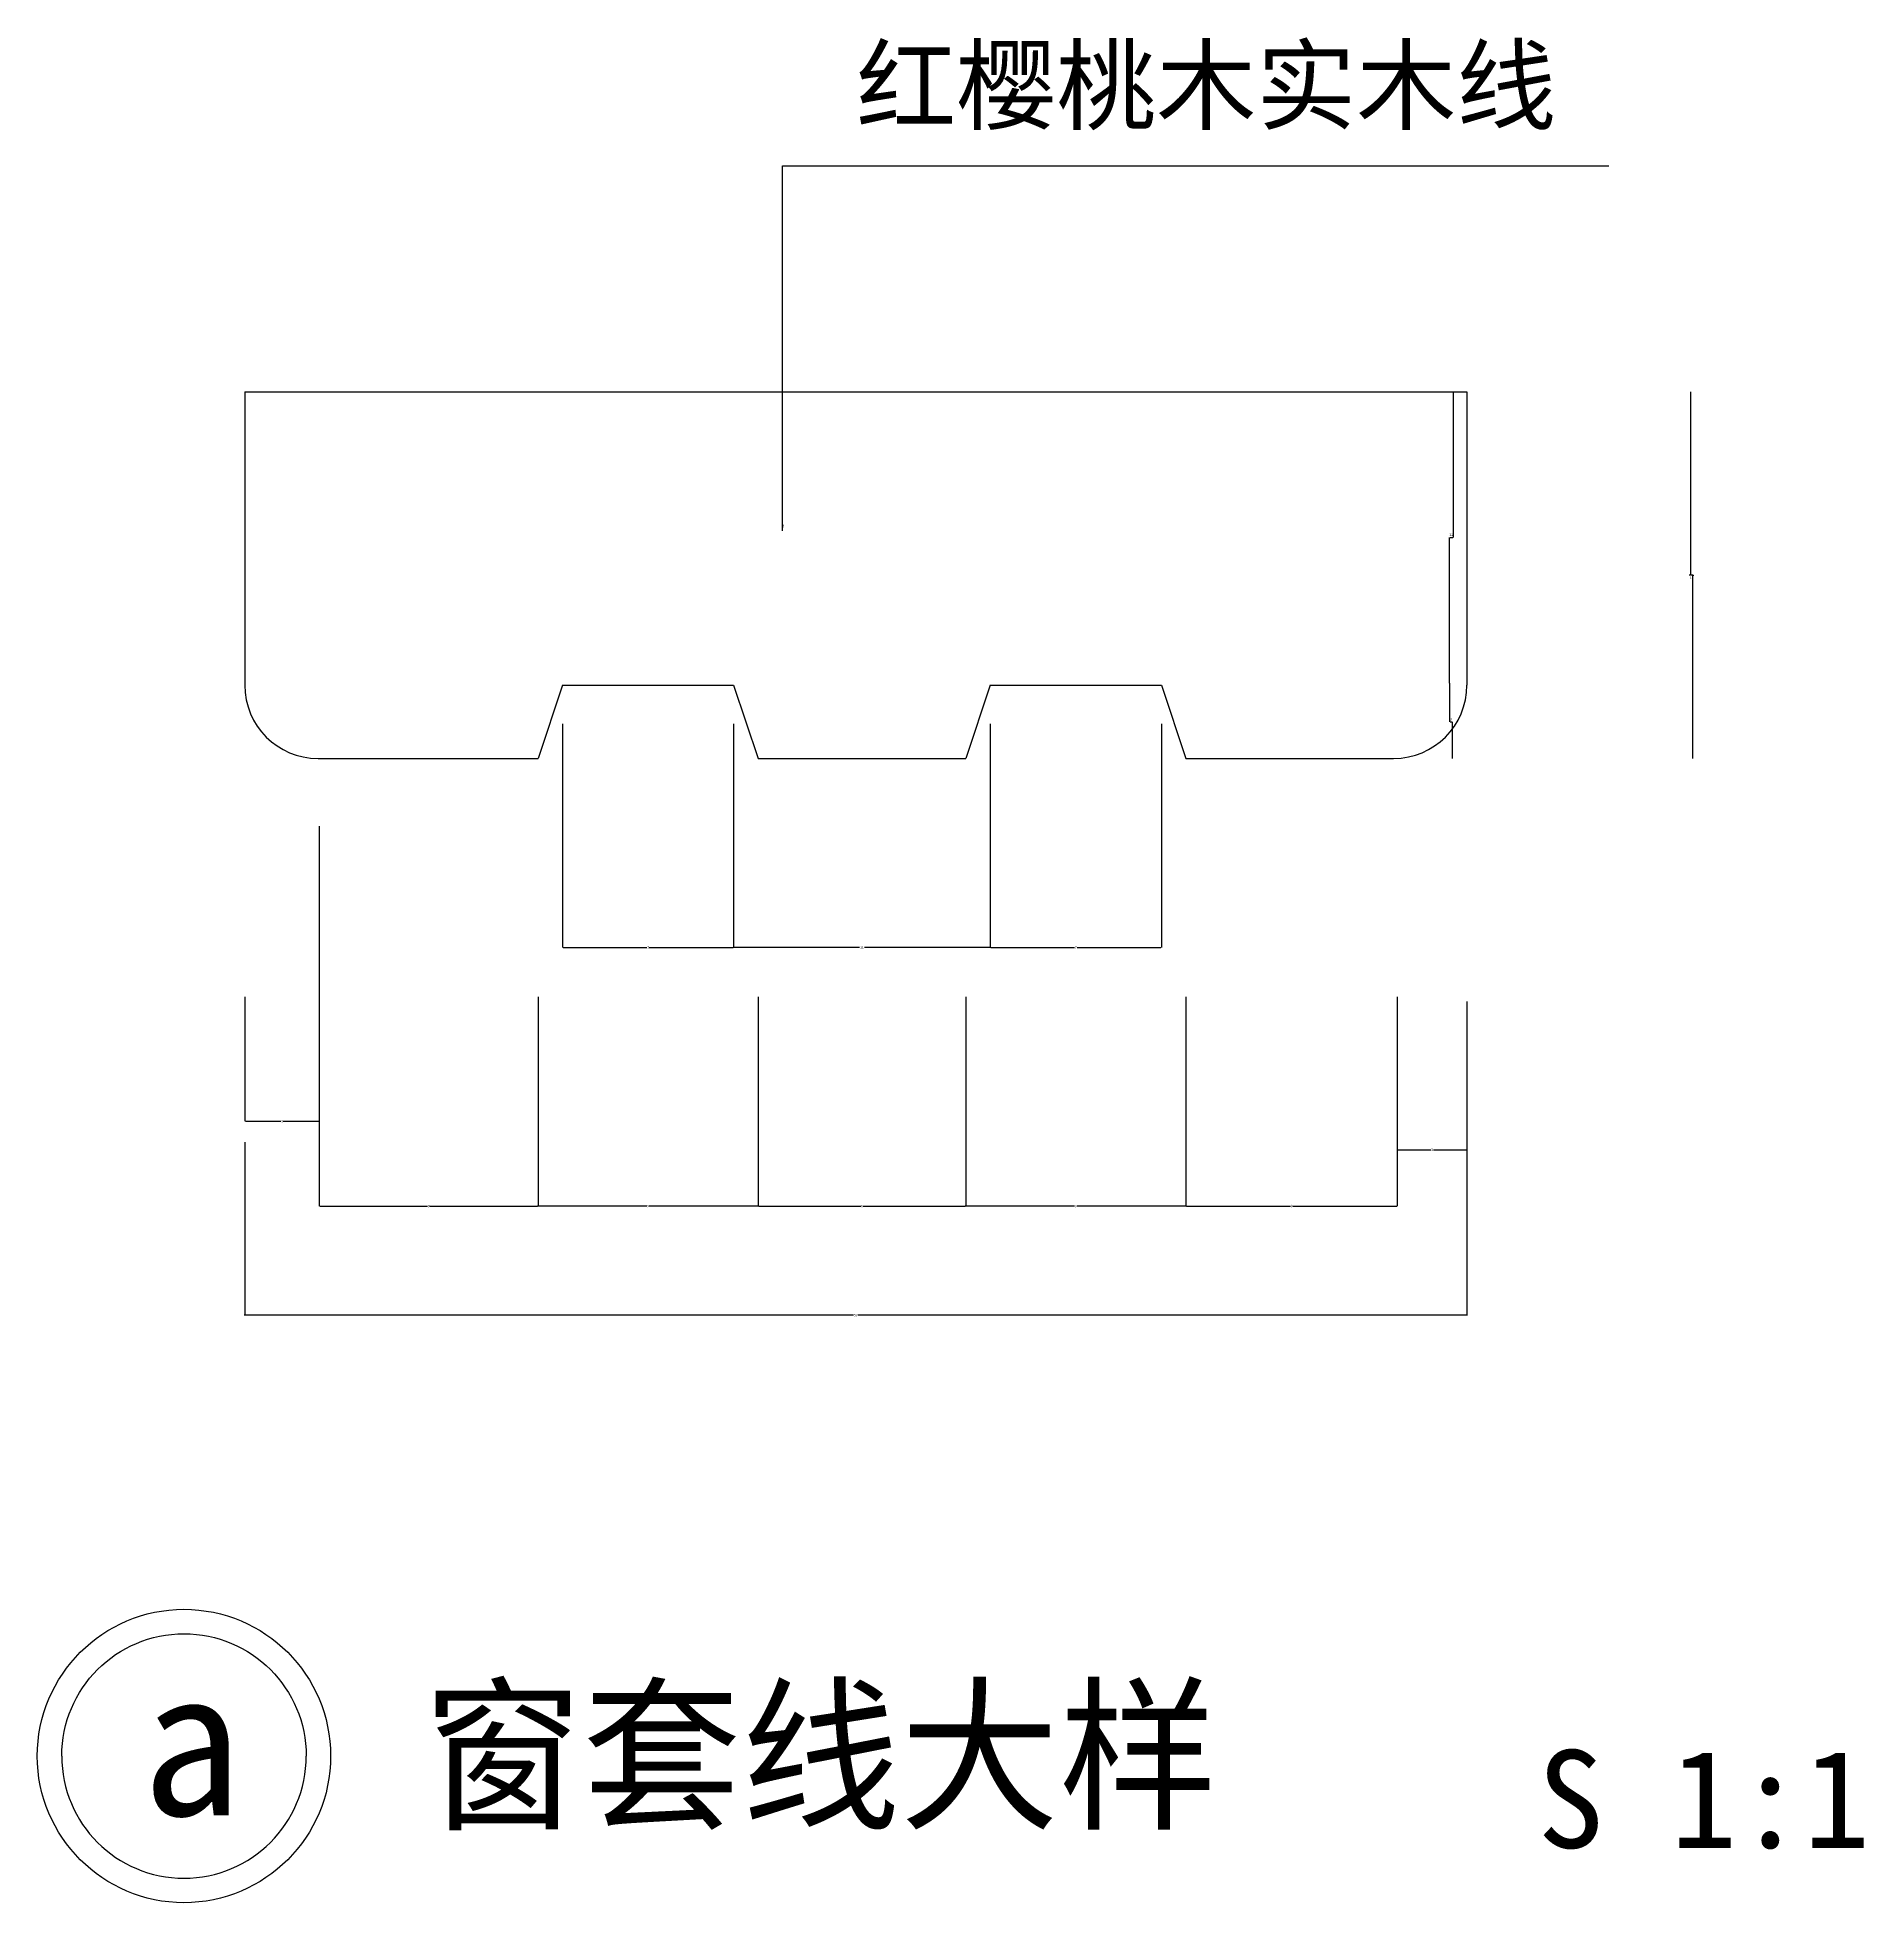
# Model space of a CAD drawing. Header units: metres. Extents: x 217839 to 220075, y 5398 to 6397.
# Drawn here: x 219328 to 220075, y 5474 to 6237 of the extents above; entities that cross this region are included whole.
import ezdxf

# ---------------------------------------------------------------- set-up
doc = ezdxf.new("R2010")
doc.units = ezdxf.units.M
for name, color, linetype in [('10', 8, 'Continuous'), ('16', 3, 'Continuous'), ('20', 1, 'Continuous'), ('8', 7, 'Continuous')]:
    doc.layers.add(name, color=color, linetype=linetype)
doc.dimstyles.get("Standard").update_dxf_attribs({"dimtxt": 2.5, "dimasz": 2.5, "dimexe": 1.25, "dimexo": 0.625, "dimtad": 1, "dimcen": 2.5, "dimazin": 3, "dimtfac": 1, "dimtmove": 0, "dimatfit": 3})

# ---------------------------------------------------------------- blocks, each defined once
blk = doc.blocks.new('HY-4')
at = {"layer": '20'}
for points in [[(-5, 0, -1), (5, 0, -1)], [(-5, 0, 1), (5, 0, 1)]]:
    blk.add_lwpolyline(points, format="xyb", dxfattribs=at)
blk.add_circle((0, 0), 6, dxfattribs=at)
blk.add_circle((0, 0), 6, dxfattribs=at)
blk = doc.blocks.new('_CLOSEDFILLED')
at = {"color": 0, "linetype": 'BYBLOCK'}
blk.add_solid([(-1, 0.2), (0, 0), (-1, -0.2)], dxfattribs=at)
blk = doc.blocks.new('*D1')
for p, q in [((219717.38, 5956.36), (219717.38, 5864.83)), ((219612.38, 5931.36), (219612.38, 5864.83)), ((219663.88, 5864.83), (219612.13, 5864.83)), ((219717.63, 5864.83), (219665.88, 5864.83))]:
    blk.add_line(p, q)
at = {"layer": 'Defpoints'}
for p in [(219717.38, 5956.36), (219612.38, 5931.36), (219717.38, 5864.83)]:
    blk.add_point(p, dxfattribs=at)
at = {"layer": '10', "xscale": 0.25, "yscale": 0.25}
blk.add_blockref('_CLOSEDFILLED', (219612.38, 5864.83), dxfattribs=at)
at = {"layer": '10', "xscale": 0.25, "yscale": 0.25, "rotation": 180}
blk.add_blockref('_CLOSEDFILLED', (219717.38, 5864.83), dxfattribs=at)
at = {"layer": '10', "insert": (219664.88, 5864.83), "char_height": 1, "attachment_point": 5}
blk.add_mtext('11', dxfattribs=at)
blk = doc.blocks.new('*D2')
for p, q in [((219717.38, 5956.36), (219717.38, 5864.83)), ((219787.38, 5956.36), (219787.38, 5864.83)), ((219717.63, 5864.83), (219751.88, 5864.83)), ((219752.88, 5864.83), (219787.13, 5864.83))]:
    blk.add_line(p, q)
at = {"layer": 'Defpoints'}
for p in [(219717.38, 5956.36), (219787.38, 5956.36), (219717.38, 5864.83)]:
    blk.add_point(p, dxfattribs=at)
at = {"layer": '10', "xscale": 0.25, "yscale": 0.25, "rotation": 180}
blk.add_blockref('_CLOSEDFILLED', (219717.38, 5864.83), dxfattribs=at)
at = {"layer": '10', "xscale": 0.25, "yscale": 0.25}
blk.add_blockref('_CLOSEDFILLED', (219787.38, 5864.83), dxfattribs=at)
at = {"layer": '10', "insert": (219752.38, 5864.83), "char_height": 1, "attachment_point": 5}
blk.add_mtext('7', dxfattribs=at)
blk = doc.blocks.new('*D3')
for p, q in [((219542.38, 5956.36), (219542.38, 5864.83)), ((219612.38, 5956.36), (219612.38, 5864.83)), ((219542.63, 5864.83), (219576.88, 5864.83)), ((219577.88, 5864.83), (219612.13, 5864.83))]:
    blk.add_line(p, q)
at = {"layer": 'Defpoints'}
for p in [(219542.38, 5956.36), (219612.38, 5956.36), (219542.38, 5864.83)]:
    blk.add_point(p, dxfattribs=at)
at = {"layer": '10', "xscale": 0.25, "yscale": 0.25, "rotation": 180}
blk.add_blockref('_CLOSEDFILLED', (219542.38, 5864.83), dxfattribs=at)
at = {"layer": '10', "xscale": 0.25, "yscale": 0.25}
blk.add_blockref('_CLOSEDFILLED', (219612.38, 5864.83), dxfattribs=at)
at = {"layer": '10', "insert": (219577.38, 5864.83), "char_height": 1, "attachment_point": 5}
blk.add_mtext('7', dxfattribs=at)
blk = doc.blocks.new('*D6')
for p, q in [((219622.38, 5844.71), (219622.38, 5759.08)), ((219707.38, 5844.71), (219707.38, 5759.08)), ((219622.63, 5759.08), (219664.38, 5759.08)), ((219665.38, 5759.08), (219707.13, 5759.08))]:
    blk.add_line(p, q)
at = {"layer": 'Defpoints'}
for p in [(219622.38, 5844.71), (219707.38, 5844.71), (219622.38, 5759.08)]:
    blk.add_point(p, dxfattribs=at)
at = {"layer": '10', "xscale": 0.25, "yscale": 0.25, "rotation": 180}
blk.add_blockref('_CLOSEDFILLED', (219622.38, 5759.08), dxfattribs=at)
at = {"layer": '10', "xscale": 0.25, "yscale": 0.25}
blk.add_blockref('_CLOSEDFILLED', (219707.38, 5759.08), dxfattribs=at)
at = {"layer": '10', "insert": (219664.88, 5759.08), "char_height": 1, "attachment_point": 5}
blk.add_mtext('8', dxfattribs=at)
blk = doc.blocks.new('*D7')
for p, q in [((219412.38, 5785.15), (219412.38, 5714.46)), ((219912.39, 5784.79), (219912.39, 5714.46)), ((219661.385, 5714.46), (219412.13, 5714.46)), ((219912.64, 5714.46), (219663.385, 5714.46))]:
    blk.add_line(p, q)
at = {"layer": 'Defpoints'}
for p in [(219412.38, 5785.15), (219912.39, 5784.79), (219912.39, 5714.46)]:
    blk.add_point(p, dxfattribs=at)
at = {"layer": '10', "xscale": 0.25, "yscale": 0.25}
blk.add_blockref('_CLOSEDFILLED', (219412.38, 5714.46), dxfattribs=at)
at = {"layer": '10', "xscale": 0.25, "yscale": 0.25, "rotation": 180}
blk.add_blockref('_CLOSEDFILLED', (219912.39, 5714.46), dxfattribs=at)
at = {"layer": '10', "insert": (219662.385, 5714.46), "char_height": 1, "attachment_point": 5}
blk.add_mtext('50', dxfattribs=at)
blk = doc.blocks.new('*D8')
for p, q in [((219442.85, 5914.53), (219442.85, 5759.08)), ((219532.38, 5844.71), (219532.38, 5759.08)), ((219443.1, 5759.08), (219487.115, 5759.08)), ((219488.115, 5759.08), (219532.13, 5759.08))]:
    blk.add_line(p, q)
at = {"layer": 'Defpoints'}
for p in [(219442.85, 5914.53), (219532.38, 5844.71), (219442.85, 5759.08)]:
    blk.add_point(p, dxfattribs=at)
at = {"layer": '10', "xscale": 0.25, "yscale": 0.25, "rotation": 180}
blk.add_blockref('_CLOSEDFILLED', (219442.85, 5759.08), dxfattribs=at)
at = {"layer": '10', "xscale": 0.25, "yscale": 0.25}
blk.add_blockref('_CLOSEDFILLED', (219532.38, 5759.08), dxfattribs=at)
at = {"layer": '10', "insert": (219487.615, 5759.08), "char_height": 1, "attachment_point": 5}
blk.add_mtext('9', dxfattribs=at)
blk = doc.blocks.new('*D9')
for p, q in [((219442.85, 5914.53), (219442.85, 5793.76)), ((219412.38, 5844.71), (219412.38, 5793.76)), ((219412.63, 5793.76), (219427.115, 5793.76)), ((219428.115, 5793.76), (219442.6, 5793.76))]:
    blk.add_line(p, q)
at = {"layer": 'Defpoints'}
for p in [(219442.85, 5914.53), (219412.38, 5844.71), (219412.38, 5793.76)]:
    blk.add_point(p, dxfattribs=at)
at = {"layer": '10', "xscale": 0.25, "yscale": 0.25, "rotation": 180}
blk.add_blockref('_CLOSEDFILLED', (219412.38, 5793.76), dxfattribs=at)
at = {"layer": '10', "xscale": 0.25, "yscale": 0.25}
blk.add_blockref('_CLOSEDFILLED', (219442.85, 5793.76), dxfattribs=at)
at = {"layer": '10', "insert": (219427.615, 5793.76), "char_height": 1, "attachment_point": 5}
blk.add_mtext('3', dxfattribs=at)
blk = doc.blocks.new('*D10')
for p, q in [((219532.38, 5844.71), (219532.38, 5759.08)), ((219622.38, 5813.75), (219622.38, 5759.08)), ((219576.88, 5759.08), (219532.13, 5759.08)), ((219622.63, 5759.08), (219577.88, 5759.08))]:
    blk.add_line(p, q)
at = {"layer": 'Defpoints'}
for p in [(219532.38, 5844.71), (219622.38, 5813.75), (219622.38, 5759.08)]:
    blk.add_point(p, dxfattribs=at)
at = {"layer": '10', "xscale": 0.25, "yscale": 0.25}
blk.add_blockref('_CLOSEDFILLED', (219532.38, 5759.08), dxfattribs=at)
at = {"layer": '10', "xscale": 0.25, "yscale": 0.25, "rotation": 180}
blk.add_blockref('_CLOSEDFILLED', (219622.38, 5759.08), dxfattribs=at)
at = {"layer": '10', "insert": (219577.38, 5759.08), "char_height": 1, "attachment_point": 5}
blk.add_mtext('9', dxfattribs=at)
blk = doc.blocks.new('*D11')
for p, q in [((219912.37, 5842.76), (219912.37, 5782.09)), ((219883.89, 5814.28), (219883.89, 5782.09)), ((219884.14, 5782.09), (219897.63, 5782.09)), ((219898.63, 5782.09), (219912.12, 5782.09))]:
    blk.add_line(p, q)
at = {"layer": 'Defpoints'}
for p in [(219912.37, 5842.76), (219883.89, 5814.28), (219883.89, 5782.09)]:
    blk.add_point(p, dxfattribs=at)
at = {"layer": '10', "xscale": 0.25, "yscale": 0.25, "rotation": 180}
blk.add_blockref('_CLOSEDFILLED', (219883.89, 5782.09), dxfattribs=at)
at = {"layer": '10', "xscale": 0.25, "yscale": 0.25}
blk.add_blockref('_CLOSEDFILLED', (219912.37, 5782.09), dxfattribs=at)
at = {"layer": '10', "insert": (219898.13, 5782.09), "char_height": 1, "attachment_point": 5}
blk.add_mtext('3', dxfattribs=at)
blk = doc.blocks.new('*D12')
for p, q in [((219797.38, 5844.71), (219797.38, 5759.08)), ((219883.89, 5844.71), (219883.89, 5759.08)), ((219797.63, 5759.08), (219840.135, 5759.08)), ((219841.135, 5759.08), (219883.64, 5759.08))]:
    blk.add_line(p, q)
at = {"layer": 'Defpoints'}
for p in [(219797.38, 5844.71), (219883.89, 5844.71), (219797.38, 5759.08)]:
    blk.add_point(p, dxfattribs=at)
at = {"layer": '10', "xscale": 0.25, "yscale": 0.25, "rotation": 180}
blk.add_blockref('_CLOSEDFILLED', (219797.38, 5759.08), dxfattribs=at)
at = {"layer": '10', "xscale": 0.25, "yscale": 0.25}
blk.add_blockref('_CLOSEDFILLED', (219883.89, 5759.08), dxfattribs=at)
at = {"layer": '10', "insert": (219840.635, 5759.08), "char_height": 1, "attachment_point": 5}
blk.add_mtext('9', dxfattribs=at)
blk = doc.blocks.new('*D13')
for p, q in [((219797.38, 5813.75), (219797.38, 5759.08)), ((219707.38, 5788.75), (219707.38, 5759.08)), ((219751.88, 5759.08), (219707.13, 5759.08)), ((219797.63, 5759.08), (219752.88, 5759.08))]:
    blk.add_line(p, q)
at = {"layer": 'Defpoints'}
for p in [(219797.38, 5813.75), (219707.38, 5788.75), (219797.38, 5759.08)]:
    blk.add_point(p, dxfattribs=at)
at = {"layer": '10', "xscale": 0.25, "yscale": 0.25}
blk.add_blockref('_CLOSEDFILLED', (219707.38, 5759.08), dxfattribs=at)
at = {"layer": '10', "xscale": 0.25, "yscale": 0.25, "rotation": 180}
blk.add_blockref('_CLOSEDFILLED', (219797.38, 5759.08), dxfattribs=at)
at = {"layer": '10', "insert": (219752.38, 5759.08), "char_height": 1, "attachment_point": 5}
blk.add_mtext('9', dxfattribs=at)
blk = doc.blocks.new('*D14')
for p, q in [((219905.21, 5972.99), (219905.21, 5957.15)), ((219905.46, 5957.15), (219906.18, 5957.15)), ((219906.43, 5942.15), (219906.43, 5957.15))]:
    blk.add_line(p, q)
at = {"layer": 'Defpoints'}
for p in [(219905.21, 5972.99), (219905.21, 5957.15), (219906.43, 5942.15)]:
    blk.add_point(p, dxfattribs=at)
at = {"layer": '10', "xscale": 0.25, "yscale": 0.25, "rotation": 180}
blk.add_blockref('_CLOSEDFILLED', (219905.21, 5957.15), dxfattribs=at)
at = {"layer": '10', "xscale": 0.25, "yscale": 0.25}
blk.add_blockref('_CLOSEDFILLED', (219906.43, 5957.15), dxfattribs=at)
at = {"layer": '10', "insert": (219905.82, 5958.275), "char_height": 1, "attachment_point": 5}
blk.add_mtext('3', dxfattribs=at)
blk = doc.blocks.new('*D15')
for p, q in [((219906.81, 6092.15), (219906.81, 6032.57)), ((219905.21, 5972.99), (219905.21, 6032.57)), ((219905.46, 6032.57), (219906.56, 6032.57))]:
    blk.add_line(p, q)
at = {"layer": 'Defpoints'}
for p in [(219906.81, 6092.15), (219905.21, 6032.57), (219905.21, 5972.99)]:
    blk.add_point(p, dxfattribs=at)
at = {"layer": '10', "xscale": 0.25, "yscale": 0.25, "rotation": 180}
blk.add_blockref('_CLOSEDFILLED', (219905.21, 6032.57), dxfattribs=at)
at = {"layer": '10', "xscale": 0.25, "yscale": 0.25}
blk.add_blockref('_CLOSEDFILLED', (219906.81, 6032.57), dxfattribs=at)
at = {"layer": '10', "insert": (219906.01, 6033.695), "char_height": 1, "attachment_point": 5}
blk.add_mtext('12', dxfattribs=at)
blk = doc.blocks.new('*D16')
for p, q in [((220003.85, 6092.15), (220003.85, 6017.15)), ((220003.6, 6017.15), (220003.35, 6017.15)), ((220004.76, 6017.15), (220003.85, 6017.15)), ((220004.76, 5942.15), (220004.76, 6017.15)), ((220005.01, 6017.15), (220005.26, 6017.15))]:
    blk.add_line(p, q)
at = {"layer": 'Defpoints'}
for p in [(220003.85, 6092.15), (220004.76, 6017.15), (220004.76, 5942.15)]:
    blk.add_point(p, dxfattribs=at)
at = {"layer": '10', "xscale": 0.25, "yscale": 0.25, "rotation": 180}
blk.add_blockref('_CLOSEDFILLED', (220003.85, 6017.15), dxfattribs=at)
at = {"layer": '10', "xscale": 0.25, "yscale": 0.25}
blk.add_blockref('_CLOSEDFILLED', (220004.76, 6017.15), dxfattribs=at)
at = {"layer": '10', "insert": (220004.305, 6016.025), "char_height": 1, "attachment_point": 5}
blk.add_mtext('15', dxfattribs=at)

msp = doc.modelspace()

# ---------------------------------------------------------------- linework, layer by layer
at = {"layer": '16'}
for p, q in [((219412.38, 6092.15), (219912.38, 6092.15)), ((219412.38, 6092.15), (219412.38, 5972.15)), ((219732.38, 6092.15), (219912.38, 6092.15)), ((219912.38, 6092.15), (219912.38, 5972.15)), ((219542.38, 5972.15), (219532.38, 5942.15)), ((219542.38, 5972.15), (219612.38, 5972.15)), ((219612.38, 5972.15), (219622.38, 5942.15)), ((219717.38, 5972.15), (219707.38, 5942.15)), ((219717.38, 5972.15), (219787.38, 5972.15)), ((219787.38, 5972.15), (219797.38, 5942.15)), ((219442.38, 5942.15), (219532.38, 5942.15)), ((219622.38, 5942.15), (219707.38, 5942.15)), ((219797.38, 5942.15), (219882.38, 5942.15))]:
    msp.add_line(p, q, dxfattribs=at)
for centre, start, end in [((219442.38, 5972.15), 180, 270), ((219882.38, 5972.15), 270, 0)]:
    msp.add_arc(centre, 30, start, end, dxfattribs=at)

# ---------------------------------------------------------------- block references
at = {"layer": '8', "xscale": 10, "yscale": 10, "zscale": 10}
msp.add_blockref('HY-4', (219387.51, 5534.11), dxfattribs=at)

# ---------------------------------------------------------------- texts
for s, height, p in [('窗套线大样', 50, (219485.46, 5509.32)), ('a', 60, (219370.31, 5509.83)), ('S 1:1', 40, (219941.25, 5496.53))]:
    msp.add_text(s, height=height).set_placement(p)
at = {"layer": '8', "insert": (219662.49, 6232.49), "char_height": 30, "attachment_point": 1}
msp.add_mtext('\\f幼圆|b0|i0|c134|p49;红樱桃木实木线', dxfattribs=at)

# ---------------------------------------------------------------- dimensions: what is measured, and where the dimension line sits
at = {"layer": '10'}
for base, p1, p2, text, picture, middle in [((219905.21, 6032.57), (219905.21, 5972.99), (219906.81, 6092.15), '12', '*D15', (219906.01, 6033.695)), ((220004.76, 6017.15), (220004.76, 5942.15), (220003.85, 6092.15), '15', '*D16', (220004.305, 6016.025)), ((219905.21, 5957.15), (219905.21, 5972.99), (219906.43, 5942.15), '3', '*D14', (219905.82, 5958.275)), ((219542.38, 5864.83), (219542.38, 5956.36), (219612.38, 5956.36), '7', '*D3', (219577.38, 5864.83)), ((219717.38, 5864.83), (219717.38, 5956.36), (219612.38, 5931.36), '11', '*D1', (219664.88, 5864.83)), ((219717.38, 5864.83), (219717.38, 5956.36), (219787.38, 5956.36), '7', '*D2', (219752.38, 5864.83)), ((219412.38, 5793.76), (219412.38, 5844.71), (219442.85, 5914.53), '3', '*D9', (219427.615, 5793.76)), ((219442.85, 5759.08), (219442.85, 5914.53), (219532.38, 5844.71), '9', '*D8', (219487.615, 5759.08)), ((219622.38, 5759.08), (219622.38, 5813.75), (219532.38, 5844.71), '9', '*D10', (219577.38, 5759.08)), ((219622.38, 5759.08), (219622.38, 5844.71), (219707.38, 5844.71), '8', '*D6', (219664.88, 5759.08)), ((219797.38, 5759.08), (219797.38, 5844.71), (219883.89, 5844.71), '9', '*D12', (219840.635, 5759.08)), ((219883.89, 5782.09), (219883.89, 5814.28), (219912.37, 5842.76), '3', '*D11', (219898.13, 5782.09)), ((219797.38, 5759.08), (219797.38, 5813.75), (219707.38, 5788.75), '9', '*D13', (219752.38, 5759.08)), ((219912.39, 5714.46), (219912.39, 5784.79), (219412.38, 5785.15), '50', '*D7', (219662.385, 5714.46))]:
    dim = msp.add_linear_dim(base=base, p1=p1, p2=p2, text=text, dimstyle='Standard', dxfattribs=at)
    dim.commit()
    dim.dimension.update_dxf_attribs({"geometry": picture, "text_midpoint": middle})

# ---------------------------------------------------------------- leaders
at = {"layer": '8'}
msp.add_leader([(219632.44, 6035.3), (219632.44, 6184.54), (219970.43, 6184.54)], dimstyle='Standard', dxfattribs=at)

doc.saveas('drawing.dxf')
